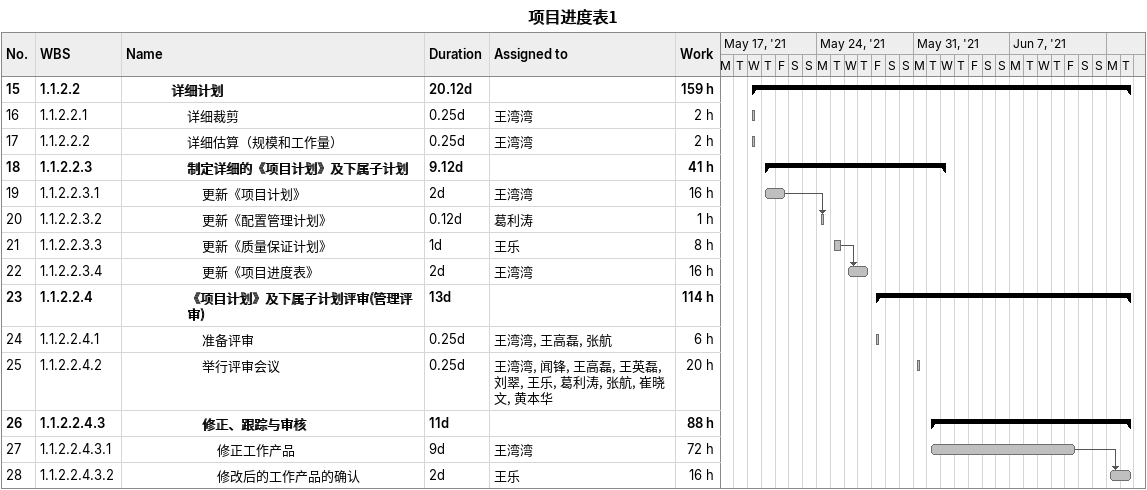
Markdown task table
项目进度表1

| ID | WBS | Task | Duration | Start | Finish | Predecessors | Resources | Work (h) |
|---|---|---|---|---|---|---|---|---|
| 15 | 1.1.2.2 | **详细计划** | 20.12d | 2021-05-19 | 2021-06-15 |  |  | 159 |
| 16 | 1.1.2.2.1 | 详细裁剪 | 0.25d | 2021-05-19 | 2021-05-19 |  | 王湾湾 | 2 |
| 17 | 1.1.2.2.2 | 详细估算（规模和工作量） | 0.25d | 2021-05-19 | 2021-05-19 |  | 王湾湾 | 2 |
| 18 | 1.1.2.2.3 | **制定详细的《项目计划》及下属子计划** | 9.12d | 2021-05-20 | 2021-06-02 |  |  | 41 |
| 19 | 1.1.2.2.3.1 | 更新《项目计划》 | 2d | 2021-05-20 | 2021-05-21 |  | 王湾湾 | 16 |
| 20 | 1.1.2.2.3.2 | 更新《配置管理计划》 | 0.12d | 2021-05-24 | 2021-05-24 | 19 | 葛利涛 | 1 |
| 21 | 1.1.2.2.3.3 | 更新《质量保证计划》 | 1d | 2021-05-25 | 2021-05-25 |  | 王乐 | 8 |
| 22 | 1.1.2.2.3.4 | 更新《项目进度表》 | 2d | 2021-05-26 | 2021-05-27 | 21 | 王湾湾 | 16 |
| 23 | 1.1.2.2.4 | **《项目计划》及下属子计划评审(管理评审)** | 13d | 2021-05-28 | 2021-06-15 |  |  | 114 |
| 24 | 1.1.2.2.4.1 | 准备评审 | 0.25d | 2021-05-28 | 2021-05-28 |  | 王湾湾, 王高磊, 张航 | 6 |
| 25 | 1.1.2.2.4.2 | 举行评审会议 | 0.25d | 2021-05-31 | 2021-05-31 |  | 王湾湾, 闻锋, 王高磊, 王英磊, 刘翠, 王乐, 葛利涛, 张航, 崔晓文, 黄本华 | 20 |
| 26 | 1.1.2.2.4.3 | **修正、跟踪与审核** | 11d | 2021-06-01 | 2021-06-15 |  |  | 88 |
| 27 | 1.1.2.2.4.3.1 | 修正工作产品 | 9d | 2021-06-01 | 2021-06-11 |  | 王湾湾 | 72 |
| 28 | 1.1.2.2.4.3.2 | 修改后的工作产品的确认 | 2d | 2021-06-14 | 2021-06-15 | 27 | 王乐 | 16 |
